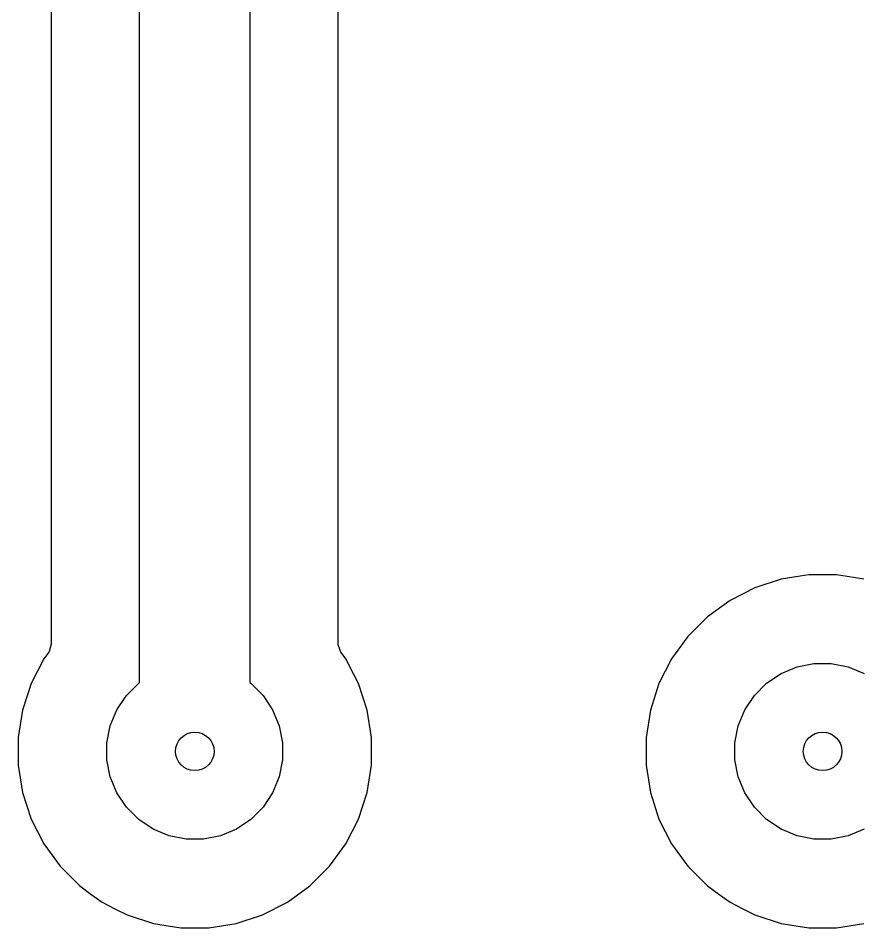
# Model space of a CAD drawing. Extents: x 20 to 124, y -124 to -20.
# Drawn here: x 73.57 to 81.2, y -86.57 to -78.32 of the extents above; entities that cross this region are included whole.
import ezdxf

# ---------------------------------------------------------------- set-up
doc = ezdxf.new("R2010")
doc.units = 0
doc.layers.add('BLACK', color=7, linetype='CONTINUOUS')
doc.layers.add('WHITE', color=7, linetype='CONTINUOUS')

msp = doc.modelspace()

# ---------------------------------------------------------------- linework, layer by layer
at = {"layer": 'BLACK', "linetype": 'CONTINUOUS'}
for p, q in [((74.6739, -84.34657), (74.6739, -76.2783)), ((73.8734, -76.488346), (73.8734, -83.996761)), ((75.6739, -76.485406), (75.6739, -84.34657)), ((76.4744, -81.880553), (76.4744, -76.868346)), ((76.4744, -83.996761), (76.4744, -81.880553)), ((80.661195, -83.381655), (80.489114, -83.40891)), ((80.737938, -83.3695), (80.661195, -83.381655)), ((80.989862, -83.3695), (80.737938, -83.3695)), ((81.08583, -83.3847), (80.989862, -83.3695)), ((81.238685, -83.40891), (81.08583, -83.3847)), ((80.249516, -83.48676), (80.025051, -83.601132)), ((80.489114, -83.40891), (80.249516, -83.48676)), ((80.025051, -83.601132), (79.82125, -83.749201)), ((79.821245, -83.749205), (79.643105, -83.927345)), ((79.82125, -83.749201), (79.821245, -83.749205)), ((79.643101, -83.92735), (79.495032, -84.131151)), ((79.643105, -83.927345), (79.643101, -83.92735)), ((73.853715, -84.0638), (73.849718, -84.069646)), ((73.8734, -83.996761), (73.853715, -84.0638)), ((76.474602, -84.00384), (76.4744, -83.996761)), ((76.498082, -84.069646), (76.474602, -84.00384)), ((73.805032, -84.131151), (73.69066, -84.355616)), ((73.849718, -84.069646), (73.805032, -84.131151)), ((76.536146, -84.122038), (76.498082, -84.069646)), ((76.54277, -84.131155), (76.536146, -84.122038)), ((76.615647, -84.274184), (76.54277, -84.131155)), ((79.495032, -84.131151), (79.38066, -84.355616)), ((80.486783, -84.264463), (80.631672, -84.204448)), ((80.631672, -84.204448), (80.785486, -84.173852)), ((80.785486, -84.173852), (80.942314, -84.173852)), ((80.942314, -84.173852), (81.096128, -84.204448)), ((81.096128, -84.204448), (81.241017, -84.264463)), ((76.657139, -84.355616), (76.615647, -84.274184)), ((80.356385, -84.351592), (80.486783, -84.264463)), ((73.69066, -84.355616), (73.61281, -84.595214)), ((74.555492, -84.462485), (74.666385, -84.351592)), ((74.666385, -84.351592), (74.6739, -84.34657)), ((75.6739, -84.34657), (75.681415, -84.351592)), ((75.681415, -84.351592), (75.792308, -84.462485)), ((76.657139, -84.355618), (76.657139, -84.355616)), ((76.657141, -84.355621), (76.657139, -84.355618)), ((76.73499, -84.595215), (76.657141, -84.355621)), ((79.38066, -84.355616), (79.30281, -84.595214)), ((80.245492, -84.462485), (80.356385, -84.351592)), ((74.468363, -84.592883), (74.555492, -84.462485)), ((75.792308, -84.462485), (75.879437, -84.592883)), ((80.158363, -84.592883), (80.245492, -84.462485)), ((73.61281, -84.595214), (73.5734, -84.844038)), ((74.408348, -84.737772), (74.468363, -84.592883)), ((75.879437, -84.592883), (75.939452, -84.737772)), ((76.7744, -84.844038), (76.73499, -84.595215)), ((79.30281, -84.595214), (79.2634, -84.844038)), ((80.098348, -84.737772), (80.158363, -84.592883)), ((74.377752, -84.891586), (74.408348, -84.737772)), ((75.939452, -84.737772), (75.970048, -84.891586)), ((80.067752, -84.891586), (80.098348, -84.737772)), ((73.5734, -84.844038), (73.5734, -85.095961)), ((76.7744, -85.095962), (76.7744, -84.844038)), ((79.2634, -84.844038), (79.2634, -85.095961)), ((74.377752, -85.048414), (74.377752, -84.891586)), ((75.970048, -84.891586), (75.970048, -85.048414)), ((80.067752, -85.048414), (80.067752, -84.891586)), ((74.408348, -85.202228), (74.377752, -85.048414)), ((75.970048, -85.048414), (75.939452, -85.202228)), ((80.098348, -85.202228), (80.067752, -85.048414)), ((73.5734, -85.095961), (73.61281, -85.344785)), ((76.73499, -85.344785), (76.7744, -85.095962)), ((79.2634, -85.095961), (79.30281, -85.344785)), ((74.468363, -85.347117), (74.408348, -85.202228)), ((75.939452, -85.202228), (75.879437, -85.347117)), ((80.158363, -85.347117), (80.098348, -85.202228)), ((73.61281, -85.344785), (73.69066, -85.584383)), ((74.555492, -85.477515), (74.468363, -85.347117)), ((75.879437, -85.347117), (75.792308, -85.477515)), ((76.657141, -85.584379), (76.73499, -85.344785)), ((79.30281, -85.344785), (79.38066, -85.584383)), ((80.245492, -85.477515), (80.158363, -85.347117)), ((74.666385, -85.588408), (74.555492, -85.477515)), ((75.792308, -85.477515), (75.681415, -85.588408)), ((80.356385, -85.588408), (80.245492, -85.477515)), ((73.69066, -85.584383), (73.805032, -85.808848)), ((74.796783, -85.675537), (74.666385, -85.588408)), ((75.681415, -85.588408), (75.551017, -85.675537)), ((76.54277, -85.808845), (76.657141, -85.584379)), ((79.38066, -85.584383), (79.495032, -85.808848)), ((80.486783, -85.675537), (80.356385, -85.588408)), ((74.941672, -85.735552), (74.796783, -85.675537)), ((75.551017, -85.675537), (75.406128, -85.735552)), ((80.631672, -85.735552), (80.486783, -85.675537)), ((81.241017, -85.675537), (81.096128, -85.735552)), ((75.095486, -85.766148), (74.941672, -85.735552)), ((75.252314, -85.766148), (75.095486, -85.766148)), ((75.406128, -85.735552), (75.252314, -85.766148)), ((80.785486, -85.766148), (80.631672, -85.735552)), ((80.942314, -85.766148), (80.785486, -85.766148)), ((81.096128, -85.735552), (80.942314, -85.766148)), ((73.805032, -85.808848), (73.953101, -86.012649)), ((76.394693, -86.012656), (76.54277, -85.808845)), ((79.495032, -85.808848), (79.643101, -86.012649)), ((73.953101, -86.012649), (73.953105, -86.012654)), ((73.953105, -86.012654), (74.131245, -86.190794)), ((76.216556, -86.190793), (76.394693, -86.012656)), ((79.643101, -86.012649), (79.643105, -86.012654)), ((79.643105, -86.012654), (79.821245, -86.190794)), ((74.131245, -86.190794), (74.13125, -86.190798)), ((74.13125, -86.190798), (74.232587, -86.264423)), ((76.012745, -86.33887), (76.216556, -86.190793)), ((79.821245, -86.190794), (79.82125, -86.190798)), ((79.82125, -86.190798), (79.922587, -86.264423)), ((74.232587, -86.264423), (74.335055, -86.33887)), ((79.922587, -86.264423), (80.025055, -86.33887)), ((74.335055, -86.33887), (74.450486, -86.397685)), ((75.788279, -86.453241), (76.012745, -86.33887)), ((80.025055, -86.33887), (80.140486, -86.397685)), ((74.450486, -86.397685), (74.559516, -86.453239)), ((74.559516, -86.453239), (74.559518, -86.453239)), ((74.559518, -86.453239), (74.559521, -86.453241)), ((74.559521, -86.453241), (74.799115, -86.53109)), ((75.548685, -86.53109), (75.788279, -86.453241)), ((80.140486, -86.397685), (80.249516, -86.453239)), ((80.249516, -86.453239), (80.249518, -86.453239)), ((80.249518, -86.453239), (80.249521, -86.453241)), ((80.249521, -86.453241), (80.489115, -86.53109)), ((74.799115, -86.53109), (75.047938, -86.5705)), ((75.299862, -86.5705), (75.548685, -86.53109)), ((80.489115, -86.53109), (80.737938, -86.5705)), ((80.989862, -86.5705), (81.238685, -86.53109)), ((75.047938, -86.5705), (75.047939, -86.5705)), ((75.047939, -86.5705), (75.299861, -86.5705)), ((75.299861, -86.5705), (75.299862, -86.5705)), ((80.737938, -86.5705), (80.737939, -86.5705)), ((80.737939, -86.5705), (80.989861, -86.5705)), ((80.989861, -86.5705), (80.989862, -86.5705))]:
    msp.add_line(p, q, dxfattribs=at)
at = {"layer": 'BLACK'}
for centre in [(75.1739, -84.97), (80.8639, -84.97)]:
    msp.add_circle(centre, 0.175, dxfattribs=at)
at = {"layer": 'WHITE'}
for centre in [(75.1739, -84.97), (80.8639, -84.97)]:
    msp.add_circle(centre, 0.175, dxfattribs=at)

doc.saveas('drawing.dxf')
